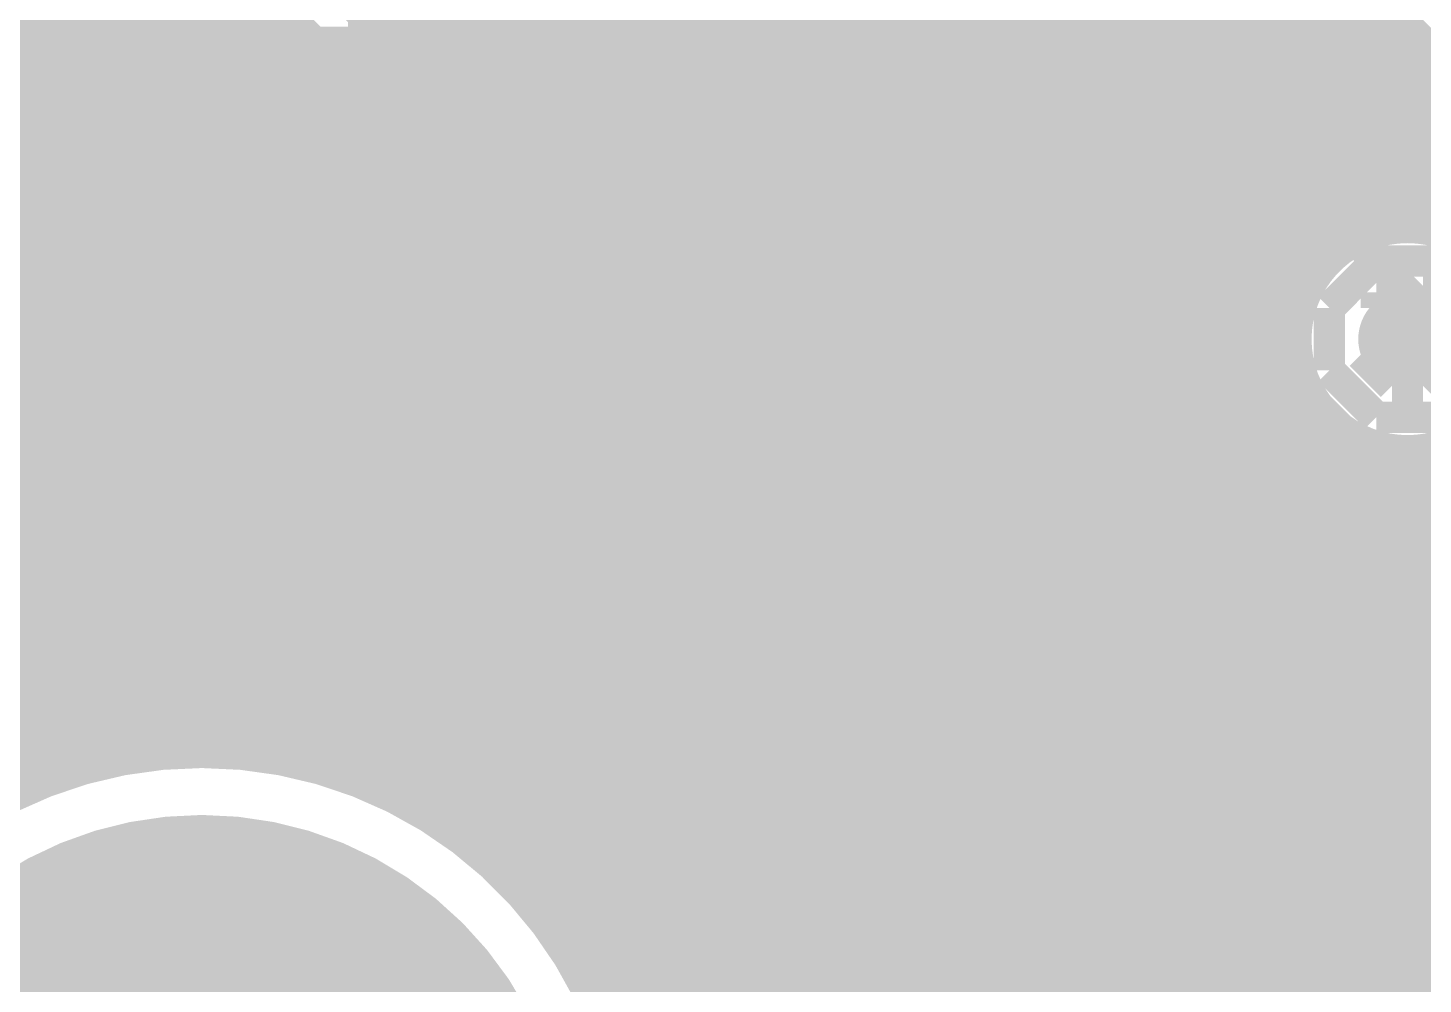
# Model space of a CAD drawing. Extents: x -5 to 157, y -120 to 103.
# Drawn here: x 98.38 to 109.73, y 57.62 to 65.39 of the extents above; entities that cross this region are included whole.
import ezdxf

# ---------------------------------------------------------------- set-up
doc = ezdxf.new("R2010")
doc.units = 0
doc.header["$MEASUREMENT"] = 0
doc.layers.get('0').update_dxf_attribs({"linetype": 'CONTINUOUS'})
for name, color, linetype in [('22-304-2_BOT', 7, 'CONTINUOUS'), ('22-304-2_DRD', 7, 'CONTINUOUS'), ('22-304-2_DRL', 2, 'CONTINUOUS'), ('22-304-2_IN1', 4, 'CONTINUOUS'), ('22-304-2_IN2', 3, 'CONTINUOUS'), ('22-304-2_SMB', 5, 'CONTINUOUS'), ('22-304-2_SMT', 10, 'CONTINUOUS'), ('22-304-2_SPB', 14, 'CONTINUOUS'), ('22-304-2_SPT', 9, 'CONTINUOUS'), ('22-304-2_SSB', 12, 'CONTINUOUS'), ('22-304-2_SST', 11, 'CONTINUOUS'), ('22-304-2_TOP', 13, 'CONTINUOUS'), ('THRUHOLE_TAP', 7, 'CONTINUOUS')]:
    doc.layers.add(name, color=color, linetype=linetype)

# ---------------------------------------------------------------- blocks, each defined once
blk = doc.blocks.new('ROUND_1')
at = {"const_width": 2.99974}
blk.add_lwpolyline([(-1.49987, 0, 1), (1.49987, 0, 1)], format="xyb", close=True, dxfattribs=at)
blk = doc.blocks.new('RECTANGLE_32')
blk.add_solid([(0.44958, 0.65024), (0.44958, -0.65024), (-0.44958, 0.65024), (-0.44958, -0.65024)])
blk = doc.blocks.new('ROUND_39')
at = {"const_width": 0.40005}
blk.add_lwpolyline([(-0.200024, 0, 1), (0.200024, 0, 1)], format="xyb", close=True, dxfattribs=at)
blk = doc.blocks.new('ROUND_88')
at = {"const_width": 0.10033}
blk.add_lwpolyline([(-0.050164, 0, 1), (0.050164, 0, 1)], format="xyb", close=True, dxfattribs=at)
blk = doc.blocks.new('ROUND_42')
at = {"const_width": 0.40005}
blk.add_lwpolyline([(-0.200024, 0, 1), (0.200024, 0, 1)], format="xyb", close=True, dxfattribs=at)
blk = doc.blocks.new('RECTANGLE_3')
blk.add_solid([(0.4826, 0.4064), (0.4826, -0.4064), (-0.4826, 0.4064), (-0.4826, -0.4064)])
blk = doc.blocks.new('ROUND_80')
at = {"const_width": 0.10033}
blk.add_lwpolyline([(-0.050164, 0, 1), (0.050164, 0, 1)], format="xyb", close=True, dxfattribs=at)

msp = doc.modelspace()

# ---------------------------------------------------------------- linework, layer by layer
at = {"layer": '22-304-2_BOT'}
for points, const_width in [([(121.285, 34.0614), (121.5136, 34.29), (136.906, 34.29), (138.43, 35.814), (138.43, 46.736), (137.287, 47.879), (134.239, 47.879), (128.651, 53.467), (128.651, 59.055), (127.889, 59.817), (114.173, 59.817), (105.156, 68.834), (105.156, 72.517), (102.362, 75.311), (98.80854, 75.311), (97.3836, 76.7334)], 0.254), ([(102.235, 76.2), (105.664, 72.771), (105.664, 69.088), (114.427, 60.325), (128.143, 60.325), (129.159, 59.309), (129.159, 53.721), (134.493, 48.387), (137.668, 48.387), (138.938, 47.117), (138.938, 31.877), (138.176, 31.115), (129.54, 31.115)], 0.254), ([(85.725, 75.94092), (85.725, 70.739), (86.487, 69.977), (93.345, 69.977), (94.488, 68.834), (94.488, 67.056), (95.504, 66.04), (98.933, 66.04), (100.584, 64.389), (106.807, 64.389), (111.125, 60.071), (111.76, 60.071), (112.395, 59.436), (112.395, 58.78576)], 0.254), ([(109.22, 58.3946), (109.22, 61.214), (106.553, 63.881), (100.203, 63.881), (98.679, 65.405), (94.742, 65.405), (92.71, 67.437), (92.71, 67.5386)], 0.254), ([(109.601, 62.865), (109.601, 63.246), (107.823, 65.024), (100.711, 65.024), (99.187, 66.548), (96.774, 66.548), (95.885, 67.437), (95.885, 67.5386)], 0.254), ([(98.41484, 64.77), (94.742, 64.77)], 0.254), ([(98.3234, 64.77), (98.3234, 60.77712)], 0.254), ([(98.41484, 64.77), (99.75342, 63.43142)], 0.254), ([(98.56724, 64.6176), (90.4494, 64.6176)], 0.254), ([(98.552, 64.63284), (98.552, 60.84316)], 0.254), ([(98.79584, 64.389), (90.8177, 64.389)], 0.254), ([(98.7806, 64.40424), (98.7806, 60.8965)], 0.254), ([(99.02444, 64.1604), (90.98026, 64.1604)], 0.254), ([(99.0092, 64.17564), (99.0092, 60.93714)], 0.254), ([(99.25304, 63.9318), (91.059, 63.9318)], 0.254), ([(99.2378, 63.94704), (99.2378, 60.96762)], 0.254), ([(99.48164, 63.7032), (91.07678, 63.7032)], 0.254), ([(99.4664, 63.71844), (99.4664, 60.98794)], 0.254), ([(99.71024, 63.4746), (91.0336, 63.4746)], 0.254), ([(99.695, 63.48984), (99.695, 60.9981)], 0.254), ([(99.9236, 63.3095), (99.9236, 60.9981)], 0.254), ([(100.203, 63.246), (90.92184, 63.246)], 0.254), ([(100.1522, 63.24854), (100.1522, 60.98794)], 0.254), ([(106.28884, 63.246), (100.203, 63.246)], 0.254), ([(100.3808, 63.246), (100.3808, 60.96762)], 0.254), ([(100.6094, 63.246), (100.6094, 60.9346)], 0.254), ([(100.838, 63.246), (100.838, 60.89142)], 0.254), ([(101.0666, 63.246), (101.0666, 60.83808)], 0.254), ([(101.2952, 63.246), (101.2952, 60.77204)], 0.254), ([(101.5238, 63.246), (101.5238, 60.6933)], 0.254), ([(101.7524, 63.246), (101.7524, 60.6044)], 0.254), ([(101.981, 63.246), (101.981, 60.50026)], 0.254), ([(102.2096, 63.246), (102.2096, 60.38088)], 0.254), ([(102.4382, 63.246), (102.4382, 60.2488)], 0.254), ([(102.6668, 63.246), (102.6668, 60.0964)], 0.254), ([(102.8954, 63.246), (102.8954, 59.92622)], 0.254), ([(103.124, 63.246), (103.124, 59.73572)], 0.254), ([(103.3526, 63.246), (103.3526, 59.51982)], 0.254), ([(103.5812, 63.246), (103.5812, 59.27344)], 0.254), ([(103.8098, 63.246), (103.8098, 58.98896)], 0.254), ([(104.0384, 63.246), (104.0384, 58.65368)], 0.254), ([(104.267, 63.246), (104.267, 58.24728)], 0.254), ([(104.4956, 63.246), (104.4956, 62.70752)], 0.254), ([(104.7242, 63.246), (104.7242, 62.96914)], 0.254), ([(104.9528, 63.246), (104.9528, 63.10122)], 0.254), ([(105.1814, 63.246), (105.1814, 63.1571)], 0.254), ([(105.41, 63.246), (105.41, 63.15456)], 0.254), ([(105.6386, 63.246), (105.6386, 63.09106)], 0.254), ([(105.8672, 63.246), (105.8672, 62.94882)], 0.254), ([(106.0958, 63.246), (106.0958, 62.65926)], 0.254), ([(106.28884, 63.246), (108.585, 60.94984)], 0.254), ([(106.3244, 63.21044), (106.3244, 59.16422)], 0.254), ([(104.79024, 63.0174), (90.70086, 63.0174)], 0.254), ([(106.51744, 63.0174), (105.77576, 63.0174)], 0.254), ([(106.553, 62.98184), (106.553, 59.26582)], 0.254), ([(104.54894, 62.7888), (68.17106, 62.7888)], 0.254), ([(106.74604, 62.7888), (106.01706, 62.7888)], 0.254), ([(106.7816, 62.75324), (106.7816, 59.30138)], 0.254), ([(104.42702, 62.5602), (68.29044, 62.5602)], 0.254), ([(106.97464, 62.5602), (106.13644, 62.5602)], 0.254), ([(107.0102, 62.52464), (107.0102, 59.55284)], 0.254), ([(104.37876, 62.3316), (68.34124, 62.3316)], 0.254), ([(107.20324, 62.3316), (106.18724, 62.3316)], 0.254), ([(107.2388, 62.29604), (107.2388, 59.55284)], 0.254), ([(104.38892, 62.103), (68.33108, 62.103)], 0.254), ([(107.43184, 62.103), (106.17708, 62.103)], 0.254), ([(107.4674, 62.06744), (107.4674, 59.55284)], 0.254), ([(104.46004, 61.8744), (68.25996, 61.8744)], 0.254), ([(106.0958, 61.85154), (106.0958, 58.95848)], 0.254), ([(107.66044, 61.8744), (106.10596, 61.8744)], 0.254), ([(107.696, 61.83884), (107.696, 59.55284)], 0.254), ([(104.4956, 61.80328), (104.4956, 57.7215)], 0.254), ([(104.6099, 61.6458), (91.84386, 61.6458)], 0.254), ([(107.88904, 61.6458), (105.9561, 61.6458)], 0.254), ([(107.9246, 61.61024), (107.9246, 59.55284)], 0.254), ([(104.7242, 61.53912), (104.7242, 56.87314)], 0.254), ([(105.8672, 61.55944), (105.8672, 47.13478)], 0.254), ([(104.93502, 61.4172), (92.13342, 61.4172)], 0.254), ([(104.9528, 61.40958), (104.9528, 47.7774)], 0.254), ([(105.1814, 61.3537), (105.1814, 47.7774)], 0.254), ([(105.41, 61.35624), (105.41, 47.7774)], 0.254), ([(108.11764, 61.4172), (105.63098, 61.4172)], 0.254), ([(105.6386, 61.41974), (105.6386, 47.0916)], 0.254), ([(108.1532, 61.38164), (108.1532, 59.55284)], 0.254), ([(108.34624, 61.1886), (92.27566, 61.1886)], 0.254), ([(108.3818, 61.15304), (108.3818, 59.55284)], 0.254), ([(99.1616, 60.96), (92.33916, 60.96)], 0.254), ([(108.57484, 60.96), (100.43668, 60.96)], 0.254), ([(108.585, 60.94984), (108.585, 59.55284)], 0.254), ([(108.585, 60.7314), (101.41966, 60.7314)], 0.254), ([(108.585, 60.5028), (101.97592, 60.5028)], 0.254), ([(108.585, 60.2742), (102.39502, 60.2742)], 0.254), ([(108.585, 60.0456), (102.74046, 60.0456)], 0.254), ([(108.585, 59.817), (103.03002, 59.817)], 0.254), ([(108.585, 59.5884), (103.28402, 59.5884)], 0.254), ([(106.99242, 59.55284), (106.99242, 59.2836)], 0.254), ([(108.26242, 59.55284), (106.99242, 59.55284)], 0.254), ([(108.585, 59.55284), (108.26242, 59.55284)], 0.254), ([(106.99242, 59.3598), (103.505, 59.3598)], 0.254), ([(106.27614, 59.1312), (103.69804, 59.1312)], 0.254), ([(106.05262, 58.9026), (103.87076, 58.9026)], 0.254), ([(111.125, 58.78576), (110.73638, 58.3946), (109.22, 58.3946)], 0.254), ([(105.9434, 58.674), (104.0257, 58.674)], 0.254), ([(107.95, 58.3946), (106.807, 58.3946)], 0.635), ([(106.807, 58.3946), (107.95, 58.3946)], 0.635), ([(105.90022, 58.4454), (104.16286, 58.4454)], 0.254), ([(105.91546, 58.2168), (104.28224, 58.2168)], 0.254), ([(105.9942, 57.9882), (104.38892, 57.9882)], 0.254), ([(106.1593, 57.7596), (104.48036, 57.7596)], 0.254), ([(106.0958, 57.83072), (106.0958, 52.65928)], 0.254), ([(106.3244, 57.62752), (106.3244, 52.86248)], 0.254), ([(106.53014, 57.531), (104.56164, 57.531)], 0.254), ([(106.553, 57.52338), (106.553, 52.96662)], 0.254), ([(106.99242, 57.5056), (106.99242, 57.2389)], 0.254)]:
    msp.add_lwpolyline(points, dxfattribs=dict(at, const_width=const_width))
at = {"layer": '22-304-2_BOT', "const_width": 0.254}
for points in [[(99.75342, 63.43142, 0.1989124), (100.203, 63.2452)], [(105.283, 63.16218, 0.4142136), (104.37622, 62.2554)], [(105.283, 63.16218, 0.4142136), (104.37622, 62.2554)], [(106.18978, 62.2554, 0.4142136), (105.283, 63.16218)], [(106.18978, 62.2554, 0.4142136), (105.283, 63.16218)], [(104.37622, 62.2554, 0.4142136), (105.283, 61.34862)], [(104.37622, 62.2554, 0.4142136), (105.283, 61.34862)], [(105.283, 61.34862, 0.4142136), (106.18978, 62.2554)], [(105.283, 61.34862, 0.4142136), (106.18978, 62.2554)], [(99.79914, 61.00064, 0.4142136), (94.79788, 55.99938)], [(104.8004, 55.99938, 0.4142136), (99.79914, 61.00064)], [(106.807, 59.30392, 0.4142136), (105.89768, 58.3946)], [(106.807, 59.30392, 0.4142136), (105.89768, 58.3946)], [(106.99242, 59.2836, 0.0514512), (106.807, 59.30273)], [(106.99242, 59.2836, 0.0514512), (106.807, 59.30273)], [(105.90022, 58.3946, 0.4142136), (106.807, 57.48782)], [(105.90022, 58.3946, 0.4142136), (106.807, 57.48782)], [(106.807, 57.48782, 0.051451), (106.99214, 57.50692)], [(106.807, 57.48782, 0.051451), (106.99214, 57.50692)]]:
    msp.add_lwpolyline(points, format="xyb", dxfattribs=at)
at = {"layer": '22-304-2_DRD', "const_width": 0.254}
for points in [[(100.33, 65.659), (100.711, 65.278)], [(101.219, 65.278), (101.6, 65.659)], [(100.711, 65.278), (101.219, 65.278)], [(109.347, 63.5), (108.966, 63.119)], [(109.855, 63.5), (109.347, 63.5)], [(110.236, 63.119), (109.855, 63.5)], [(109.347, 63.246), (109.347, 63.119)], [(109.474, 63.246), (109.347, 63.246)], [(109.474, 63.119), (109.474, 63.246)], [(109.728, 63.246), (109.728, 63.119)], [(109.855, 63.246), (109.728, 63.246)], [(109.855, 63.119), (109.855, 63.246)], [(98.933, 63.0682), (98.552, 62.6872)], [(98.933, 63.0682), (98.552, 62.6872)], [(99.441, 63.0682), (98.933, 63.0682)], [(99.441, 63.0682), (98.933, 63.0682)], [(99.822, 62.6872), (99.441, 63.0682)], [(99.822, 62.6872), (99.441, 63.0682)], [(108.966, 63.119), (108.966, 62.611)], [(109.347, 63.119), (109.474, 63.119)], [(109.728, 63.119), (109.855, 63.119)], [(105.029, 62.8904), (104.648, 62.5094)], [(105.029, 62.8904), (104.648, 62.5094)], [(105.537, 62.8904), (105.029, 62.8904)], [(105.537, 62.8904), (105.029, 62.8904)], [(105.918, 62.5094), (105.537, 62.8904)], [(105.918, 62.5094), (105.537, 62.8904)], [(98.933, 62.8142), (98.933, 62.6872)], [(99.06, 62.8142), (98.933, 62.8142)], [(98.933, 62.8142), (98.933, 62.6872)], [(99.06, 62.8142), (98.933, 62.8142)], [(99.06, 62.6872), (99.06, 62.8142)], [(99.06, 62.6872), (99.06, 62.8142)], [(99.314, 62.8142), (99.314, 62.6872)], [(99.441, 62.8142), (99.314, 62.8142)], [(99.314, 62.8142), (99.314, 62.6872)], [(99.441, 62.8142), (99.314, 62.8142)], [(99.441, 62.6872), (99.441, 62.8142)], [(99.441, 62.6872), (99.441, 62.8142)], [(109.474, 62.484), (109.22, 62.738)], [(109.982, 62.738), (109.728, 62.484)], [(98.552, 62.6872), (98.552, 62.1792)], [(98.552, 62.6872), (98.552, 62.1792)], [(98.933, 62.6872), (99.06, 62.6872)], [(98.933, 62.6872), (99.06, 62.6872)], [(99.314, 62.6872), (99.441, 62.6872)], [(99.314, 62.6872), (99.441, 62.6872)], [(99.822, 62.1792), (99.822, 62.6872)], [(99.822, 62.1792), (99.822, 62.6872)], [(105.029, 62.6364), (105.029, 62.5094)], [(105.156, 62.6364), (105.029, 62.6364)], [(105.029, 62.6364), (105.029, 62.5094)], [(105.156, 62.6364), (105.029, 62.6364)], [(105.156, 62.5094), (105.156, 62.6364)], [(105.156, 62.5094), (105.156, 62.6364)], [(105.41, 62.6364), (105.41, 62.5094)], [(105.537, 62.6364), (105.41, 62.6364)], [(105.41, 62.6364), (105.41, 62.5094)], [(105.537, 62.6364), (105.41, 62.6364)], [(105.537, 62.5094), (105.537, 62.6364)], [(105.537, 62.5094), (105.537, 62.6364)], [(108.966, 62.611), (109.347, 62.23)], [(109.855, 62.23), (110.236, 62.611)], [(104.648, 62.5094), (104.648, 62.0014)], [(104.648, 62.5094), (104.648, 62.0014)], [(105.029, 62.5094), (105.156, 62.5094)], [(105.029, 62.5094), (105.156, 62.5094)], [(105.41, 62.5094), (105.537, 62.5094)], [(105.41, 62.5094), (105.537, 62.5094)], [(105.918, 62.0014), (105.918, 62.5094)], [(105.918, 62.0014), (105.918, 62.5094)], [(109.728, 62.484), (109.474, 62.484)], [(99.06, 62.0522), (98.806, 62.3062)], [(99.06, 62.0522), (98.806, 62.3062)], [(99.568, 62.3062), (99.314, 62.0522)], [(99.568, 62.3062), (99.314, 62.0522)], [(98.552, 62.1792), (98.933, 61.7982)], [(98.552, 62.1792), (98.933, 61.7982)], [(99.441, 61.7982), (99.822, 62.1792)], [(99.441, 61.7982), (99.822, 62.1792)], [(109.347, 62.23), (109.855, 62.23)], [(99.314, 62.0522), (99.06, 62.0522)], [(99.314, 62.0522), (99.06, 62.0522)], [(105.156, 61.8744), (104.902, 62.1284)], [(105.156, 61.8744), (104.902, 62.1284)], [(105.664, 62.1284), (105.41, 61.8744)], [(105.664, 62.1284), (105.41, 61.8744)], [(104.648, 62.0014), (105.029, 61.6204)], [(104.648, 62.0014), (105.029, 61.6204)], [(105.537, 61.6204), (105.918, 62.0014)], [(105.537, 61.6204), (105.918, 62.0014)], [(105.41, 61.8744), (105.156, 61.8744)], [(105.41, 61.8744), (105.156, 61.8744)], [(98.933, 61.7982), (99.441, 61.7982)], [(98.933, 61.7982), (99.441, 61.7982)], [(105.029, 61.6204), (105.537, 61.6204)], [(105.029, 61.6204), (105.537, 61.6204)], [(106.553, 59.0296), (106.172, 58.6486)], [(106.553, 59.0296), (106.172, 58.6486)], [(107.061, 59.0296), (106.553, 59.0296)], [(107.061, 59.0296), (106.553, 59.0296)], [(107.442, 58.6486), (107.061, 59.0296)], [(107.442, 58.6486), (107.061, 59.0296)], [(106.553, 58.7756), (106.553, 58.6486)], [(106.68, 58.7756), (106.553, 58.7756)], [(106.553, 58.7756), (106.553, 58.6486)], [(106.68, 58.7756), (106.553, 58.7756)], [(106.68, 58.6486), (106.68, 58.7756)], [(106.68, 58.6486), (106.68, 58.7756)], [(106.934, 58.7756), (106.934, 58.6486)], [(107.061, 58.7756), (106.934, 58.7756)], [(106.934, 58.7756), (106.934, 58.6486)], [(107.061, 58.7756), (106.934, 58.7756)], [(107.061, 58.6486), (107.061, 58.7756)], [(107.061, 58.6486), (107.061, 58.7756)], [(106.172, 58.6486), (106.172, 58.1406)], [(106.172, 58.6486), (106.172, 58.1406)], [(106.553, 58.6486), (106.68, 58.6486)], [(106.553, 58.6486), (106.68, 58.6486)], [(106.934, 58.6486), (107.061, 58.6486)], [(106.934, 58.6486), (107.061, 58.6486)], [(107.442, 58.1406), (107.442, 58.6486)], [(107.442, 58.1406), (107.442, 58.6486)], [(106.68, 58.0136), (106.426, 58.2676)], [(106.68, 58.0136), (106.426, 58.2676)], [(107.188, 58.2676), (106.934, 58.0136)], [(107.188, 58.2676), (106.934, 58.0136)], [(106.172, 58.1406), (106.553, 57.7596)], [(106.172, 58.1406), (106.553, 57.7596)], [(107.061, 57.7596), (107.442, 58.1406)], [(107.061, 57.7596), (107.442, 58.1406)], [(106.934, 58.0136), (106.68, 58.0136)], [(106.934, 58.0136), (106.68, 58.0136)], [(106.553, 57.7596), (107.061, 57.7596)], [(106.553, 57.7596), (107.061, 57.7596)]]:
    msp.add_lwpolyline(points, dxfattribs=at)
at = {"layer": '22-304-2_IN1', "const_width": 0.254}
for points in [[(110.109, 64.643), (94.88678, 64.643)], [(98.4504, 64.643), (98.4504, 62.96406)], [(98.679, 64.643), (98.679, 63.18504)], [(98.9076, 64.643), (98.9076, 63.2968)], [(99.1362, 64.643), (99.1362, 63.33998)], [(99.3648, 64.643), (99.3648, 63.3222)], [(99.5934, 64.643), (99.5934, 63.24346)], [(99.822, 64.643), (99.822, 63.0809)], [(100.0506, 64.643), (100.0506, 62.7126)], [(100.2792, 64.643), (100.2792, 59.4741)], [(100.5078, 64.643), (100.5078, 59.43346)], [(100.7364, 64.643), (100.7364, 59.38012)], [(100.965, 64.643), (100.965, 59.30646)], [(101.1936, 64.643), (101.1936, 59.21756)], [(101.4222, 64.643), (101.4222, 59.10834)], [(101.6508, 64.643), (101.6508, 58.9788)], [(101.8794, 64.643), (101.8794, 58.82386)], [(102.108, 64.643), (102.108, 58.64098)], [(102.3366, 64.643), (102.3366, 58.42254)], [(102.5652, 64.643), (102.5652, 58.15838)], [(102.7938, 64.643), (102.7938, 57.82564)], [(103.0224, 64.643), (103.0224, 57.38368)], [(103.251, 64.643), (103.251, 56.62676)], [(103.4796, 64.643), (103.4796, 33.782)], [(103.7082, 64.643), (103.7082, 33.782)], [(103.9368, 64.643), (103.9368, 33.782)], [(104.1654, 64.643), (104.1654, 33.782)], [(104.394, 64.643), (104.394, 33.782)], [(104.6226, 64.643), (104.6226, 33.782)], [(104.8512, 64.643), (104.8512, 36.15436)], [(105.0798, 64.643), (105.0798, 46.57598)], [(105.3084, 64.643), (105.3084, 46.9011)], [(105.537, 64.643), (105.537, 47.05096)], [(105.7656, 64.643), (105.7656, 47.12208)], [(105.9942, 64.643), (105.9942, 47.13224)], [(106.2228, 64.643), (106.2228, 47.08144)], [(106.4514, 64.643), (106.4514, 46.96206)], [(106.68, 64.643), (106.68, 46.72076)], [(106.9086, 64.643), (106.9086, 43.88612)], [(107.1372, 64.643), (107.1372, 44.14774)], [(107.3658, 64.643), (107.3658, 44.27982)], [(107.5944, 64.643), (107.5944, 50.5206)], [(107.823, 64.643), (107.823, 50.8889)], [(108.0516, 64.643), (108.0516, 51.05146)], [(108.2802, 64.643), (108.2802, 51.1302)], [(108.5088, 64.643), (108.5088, 51.14798)], [(108.7374, 64.643), (108.7374, 63.1444)], [(108.966, 64.643), (108.966, 63.5127)], [(109.1946, 64.643), (109.1946, 63.67526)], [(109.4232, 64.643), (109.4232, 63.754)], [(109.6518, 64.643), (109.6518, 63.77178)], [(110.236, 64.516), (94.87916, 64.516)], [(110.4646, 64.2874), (94.81566, 64.2874)], [(110.6932, 64.0588), (94.67342, 64.0588)], [(110.9218, 63.8302), (94.38386, 63.8302)], [(109.07014, 63.6016), (91.06408, 63.6016)], [(108.84916, 63.373), (90.99296, 63.373)], [(98.62312, 63.1444), (90.8431, 63.1444)], [(108.7374, 63.1444), (99.75088, 63.1444)], [(98.41738, 62.9158), (90.51798, 62.9158)], [(108.69422, 62.9158), (99.95408, 62.9158)], [(98.31578, 62.6872), (42.18178, 62.6872)], [(108.70946, 62.6872), (100.05822, 62.6872)], [(108.7374, 62.5856), (108.7374, 51.1048)], [(98.28022, 62.4586), (42.1386, 62.4586)], [(108.7882, 62.4586), (100.09378, 62.4586)], [(98.30308, 62.23), (42.02684, 62.23)], [(100.0506, 62.1538), (100.0506, 59.49696)], [(108.9533, 62.23), (100.07092, 62.23)], [(108.966, 62.2173), (108.966, 50.99304)], [(109.1946, 62.0522), (109.1946, 50.77206)], [(98.38944, 62.0014), (41.80586, 62.0014)], [(109.3216, 62.0014), (99.98456, 62.0014)], [(109.4232, 61.97346), (109.4232, 33.782)], [(109.6518, 61.95822), (109.6518, 33.782)], [(98.4504, 61.90234), (98.4504, 59.23788)], [(98.5647, 61.7728), (28.34386, 61.7728)], [(112.9792, 61.7728), (99.8093, 61.7728)], [(99.822, 61.7855), (99.822, 59.50712)], [(98.679, 61.68136), (98.679, 59.3217)], [(99.5934, 61.6204), (99.5934, 59.4995)], [(99.00412, 61.5442), (28.63342, 61.5442)], [(98.9076, 61.5696), (98.9076, 59.39028)], [(99.1362, 61.52642), (99.1362, 59.44362)], [(99.3648, 61.54166), (99.3648, 59.47918)], [(113.2078, 61.5442), (99.36988, 61.5442)], [(113.4364, 61.3156), (74.19086, 61.3156)], [(113.665, 61.087), (74.41184, 61.087)], [(110.67288, 60.8584), (74.5236, 60.8584)], [(110.40872, 60.6298), (74.56678, 60.6298)], [(110.27918, 60.4012), (74.549, 60.4012)], [(110.2233, 60.1726), (74.47026, 60.1726)], [(110.22584, 59.944), (74.3077, 59.944)], [(110.28934, 59.7154), (73.9394, 59.7154)], [(99.42322, 59.4868), (-2.4892, 59.4868)], [(110.42904, 59.4868), (100.1776, 59.4868)], [(98.5012, 59.2582), (-2.7178, 59.2582)], [(110.72114, 59.2582), (101.09708, 59.2582)], [(133.0325, 59.0296), (101.56698, 59.0296)], [(132.6896, 58.801), (101.90988, 58.801)], [(132.41528, 58.5724), (102.1842, 58.5724)], [(132.18922, 58.3438), (102.40772, 58.3438)], [(132.00126, 58.1152), (102.59822, 58.1152)], [(131.84124, 57.8866), (102.7557, 57.8866)], [(131.70916, 57.658), (102.89032, 57.658)]]:
    msp.add_lwpolyline(points, dxfattribs=at)
for points in [[(109.601, 63.77178, 0.4142136), (108.69422, 62.865)], [(110.50778, 62.865, 0.4142136), (109.601, 63.77178)], [(99.187, 63.33998, 0.4142136), (98.28022, 62.4332)], [(99.187, 63.33998, 0.4142136), (98.28022, 62.4332)], [(100.09378, 62.4332, 0.4142136), (99.187, 63.33998)], [(100.09378, 62.4332, 0.4142136), (99.187, 63.33998)], [(108.69422, 62.865, 0.4142136), (109.601, 61.95822)], [(109.601, 61.95822, 0.4142136), (110.50778, 62.865)], [(98.28022, 62.4332, 0.4142136), (99.187, 61.52642)], [(98.28022, 62.4332, 0.4142136), (99.187, 61.52642)], [(99.187, 61.52642, 0.4142136), (100.09378, 62.4332)], [(99.187, 61.52642, 0.4142136), (100.09378, 62.4332)], [(99.79914, 59.50712, 0.4142136), (96.2914, 55.99938)], [(103.30688, 55.99938, 0.4142136), (99.79914, 59.50712)]]:
    msp.add_lwpolyline(points, format="xyb", dxfattribs=at)
at = {"layer": '22-304-2_IN2', "const_width": 0.254}
for points in [[(106.0958, 95.0722), (106.0958, 62.88024)], [(106.3244, 94.8436), (106.3244, 59.30138)], [(105.8672, 87.34552), (105.8672, 63.09868)], [(105.6386, 86.58352), (105.6386, 63.21806)], [(105.41, 86.13394), (105.41, 63.27394)], [(105.1814, 85.79866), (105.1814, 63.27648)], [(104.9528, 85.52688), (104.9528, 63.22568)], [(104.7242, 85.30336), (104.7242, 63.11646)], [(102.2096, 72.75068), (102.2096, 58.70956)], [(104.4956, 72.40778), (104.4956, 62.91326)], [(102.4382, 72.0979), (102.4382, 58.48604)], [(104.267, 72.01662), (104.267, 62.40018)], [(102.6668, 71.86422), (102.6668, 58.21934)], [(104.0384, 71.8185), (104.0384, 57.26176)], [(102.8954, 71.72452), (102.8954, 57.88914)], [(103.8098, 71.69912), (103.8098, 57.26176)], [(103.124, 71.64832), (103.124, 57.44718)], [(103.3526, 71.62038), (103.3526, 57.26176)], [(103.5812, 71.63562), (103.5812, 57.26176)], [(98.3234, 71.3105), (98.3234, 59.31154)], [(98.552, 71.1835), (98.552, 59.40298)], [(106.426, 68.58), (115.062, 59.944)], [(98.7806, 68.49364), (98.7806, 59.47918)], [(106.553, 68.453), (106.553, 59.39028)], [(99.0092, 68.19646), (99.0092, 59.5376)], [(106.7816, 68.2244), (106.7816, 59.42076)], [(99.2378, 68.04152), (99.2378, 59.58078)], [(99.4664, 67.96024), (99.4664, 59.60872)], [(99.695, 67.93484), (99.695, 59.62396)], [(99.9236, 67.96024), (99.9236, 59.62396)], [(107.0102, 67.9958), (107.0102, 59.40044)], [(107.2388, 67.7672), (107.2388, 59.32678)], [(107.4674, 67.5386), (107.4674, 59.17946)], [(107.696, 67.31), (107.696, 58.90768)], [(107.9246, 67.0814), (107.9246, 55.78348)], [(108.1532, 66.8528), (108.1532, 55.55488)], [(108.3818, 66.6242), (108.3818, 55.32628)], [(108.6104, 66.3956), (108.6104, 63.1317)], [(108.839, 66.167), (108.839, 63.5508)], [(109.0676, 65.9384), (109.0676, 63.7413)], [(101.981, 65.76822), (101.981, 58.89498)], [(109.2962, 65.7098), (109.2962, 63.84544)], [(109.5248, 65.4812), (109.5248, 63.88862)], [(100.1395, 65.3034), (91.10472, 65.3034)], [(100.1522, 65.28562), (100.1522, 59.60872)], [(101.7524, 65.25514), (101.7524, 59.055)], [(109.7026, 65.3034), (101.7905, 65.3034)], [(109.7534, 65.2526), (109.7534, 63.87846)], [(100.37318, 65.0748), (84.92998, 65.0748)], [(100.3808, 65.06972), (100.3808, 59.57824)], [(101.5238, 65.05194), (101.5238, 59.18962)], [(109.9312, 65.0748), (101.55682, 65.0748)], [(100.6094, 64.95034), (100.6094, 59.53252)], [(100.838, 64.89446), (100.838, 59.4741)], [(101.0666, 64.89192), (101.0666, 59.3979)], [(101.2952, 64.94018), (101.2952, 59.30138)], [(110.1598, 64.8462), (87.46998, 64.8462)], [(110.3884, 64.6176), (90.72372, 64.6176)], [(110.617, 64.389), (90.97518, 64.389)], [(110.8456, 64.1604), (91.11234, 64.1604)], [(111.0742, 63.9318), (91.18092, 63.9318)], [(109.00918, 63.7032), (91.19362, 63.7032)], [(108.7755, 63.4746), (91.15806, 63.4746)], [(105.01376, 63.246), (91.06154, 63.246)], [(108.6485, 63.246), (105.5497, 63.246)], [(104.59466, 63.0174), (90.88374, 63.0174)], [(108.585, 63.0174), (105.9688, 63.0174)], [(104.4067, 62.7888), (90.51798, 62.7888)], [(108.57738, 62.7888), (106.1593, 62.7888)], [(104.30256, 62.5602), (68.4149, 62.5602)], [(108.62056, 62.5602), (106.26344, 62.5602)], [(108.6104, 62.59576), (108.6104, 55.09768)], [(104.25938, 62.3316), (68.46062, 62.3316)], [(108.7247, 62.3316), (106.30662, 62.3316)], [(108.839, 62.17666), (108.839, 54.86908)], [(104.267, 62.103), (68.45046, 62.103)], [(104.267, 62.11062), (104.267, 57.26176)], [(108.91266, 62.103), (106.29646, 62.103)], [(109.0676, 61.9887), (109.0676, 57.23382)], [(104.3305, 61.8744), (68.3895, 61.8744)], [(109.33176, 61.8744), (106.2355, 61.8744)], [(109.2962, 61.88456), (109.2962, 57.531)], [(109.5248, 61.84138), (109.5248, 57.68848)], [(109.7534, 61.849), (109.7534, 57.76976)], [(104.4575, 61.6458), (92.06484, 61.6458)], [(104.4956, 61.59754), (104.4956, 57.26176)], [(106.0958, 61.62802), (106.0958, 59.13374)], [(113.3602, 61.6458), (106.1085, 61.6458)], [(104.69118, 61.4172), (92.28328, 61.4172)], [(104.7242, 61.39434), (104.7242, 57.26176)], [(105.8672, 61.41212), (105.8672, 58.80608)], [(113.5888, 61.4172), (105.87482, 61.4172)], [(104.9528, 61.28258), (104.9528, 57.26176)], [(105.6386, 61.29274), (105.6386, 57.26176)], [(113.8174, 61.1886), (92.40266, 61.1886)], [(105.1814, 61.23432), (105.1814, 57.26176)], [(105.41, 61.23686), (105.41, 57.26176)], [(110.61192, 60.96), (92.45854, 60.96)], [(110.34014, 60.7314), (92.46108, 60.7314)], [(110.19282, 60.5028), (92.41028, 60.5028)], [(110.11916, 60.2742), (92.30106, 60.2742)], [(110.09884, 60.0456), (92.09786, 60.0456)], [(110.12932, 59.817), (91.58478, 59.817)], [(99.28098, 59.5884), (85.3567, 59.5884)], [(110.21822, 59.5884), (100.3173, 59.5884)], [(98.4377, 59.3598), (24.31288, 59.3598)], [(106.45648, 59.3598), (101.16312, 59.3598)], [(110.38586, 59.3598), (107.15752, 59.3598)], [(106.09072, 59.1312), (101.62794, 59.1312)], [(110.71352, 59.1312), (107.52074, 59.1312)], [(105.91546, 58.9026), (101.97338, 58.9026)], [(132.6261, 58.9026), (107.69854, 58.9026)], [(105.81894, 58.674), (102.2477, 58.674)], [(132.34924, 58.674), (107.79506, 58.674)], [(105.78084, 58.4454), (102.4763, 58.4454)], [(132.12318, 58.4454), (107.83062, 58.4454)], [(105.79608, 58.2168), (102.66934, 58.2168)], [(131.93014, 58.2168), (107.81792, 58.2168)], [(105.86466, 57.9882), (102.8319, 57.9882)], [(105.8672, 57.98312), (105.8672, 57.26176)], [(131.76758, 57.9882), (107.74934, 57.9882)], [(107.696, 57.88152), (107.696, 56.01208)], [(106.00182, 57.7596), (102.96906, 57.7596)], [(109.71276, 57.7596), (107.61218, 57.7596)], [(106.0958, 57.65546), (106.0958, 57.24906)], [(107.4674, 57.60974), (107.4674, 56.24068)], [(106.25328, 57.531), (103.0859, 57.531)], [(109.29366, 57.531), (107.36072, 57.531)]]:
    msp.add_lwpolyline(points, dxfattribs=at)
for points in [[(99.93884, 65.913, 0.4142136), (100.965, 64.88684)], [(100.965, 64.88684, 0.4142136), (101.99116, 65.913)], [(109.601, 63.89116, 0.4142136), (108.57484, 62.865)], [(110.62716, 62.865, 0.4142136), (109.601, 63.89116)], [(105.283, 63.28156, 0.4142136), (104.25684, 62.2554)], [(105.283, 63.28156, 0.4142136), (104.25684, 62.2554)], [(106.30916, 62.2554, 0.4142136), (105.283, 63.28156)], [(106.30916, 62.2554, 0.4142136), (105.283, 63.28156)], [(108.57484, 62.865, 0.4142136), (109.601, 61.83884)], [(109.601, 61.83884, 0.4142136), (110.62716, 62.865)], [(104.25684, 62.2554, 0.4142136), (105.283, 61.22924)], [(104.25684, 62.2554, 0.4142136), (105.283, 61.22924)], [(105.283, 61.22924, 0.4142136), (106.30916, 62.2554)], [(105.283, 61.22924, 0.4142136), (106.30916, 62.2554)], [(99.79914, 59.6265, 0.4142136), (96.17202, 55.99938)], [(103.2002, 57.26176, 0.3135557), (99.79914, 59.6265)], [(106.807, 59.42076, 0.4142136), (105.78084, 58.3946)], [(106.807, 59.42076, 0.4142136), (105.78084, 58.3946)], [(107.83316, 58.3946, 0.4142136), (106.807, 59.42076)], [(107.83316, 58.3946, 0.4142136), (106.807, 59.42076)], [(105.78084, 58.3946, 0.4142136), (106.807, 57.36844)], [(105.78084, 58.3946, 0.4142136), (106.807, 57.36844)], [(106.807, 57.36844, 0.4142136), (107.83316, 58.3946)], [(106.807, 57.36844, 0.4142136), (107.83316, 58.3946)], [(109.982, 57.79516, 0.4142136), (108.95584, 56.769)], [(109.982, 57.79516, 0.4142136), (108.95584, 56.769)]]:
    msp.add_lwpolyline(points, format="xyb", dxfattribs=at)
at = {"layer": '22-304-2_SSB', "const_width": 0.1524}
for points in [[(100.93706, 64.8462), (100.93706, 65.2018), (100.76688, 65.26022), (100.5967, 65.26022), (100.42906, 65.2018), (100.42906, 64.8462), (100.5967, 64.78524), (100.76688, 64.78524), (101.44506, 65.024)], [(100.93706, 64.24422), (100.42906, 64.42202)], [(100.93706, 63.94704), (100.93706, 64.30264), (101.1047, 64.42202), (101.27488, 64.42202), (101.44506, 64.30264), (101.44506, 63.94704), (100.42906, 63.94704)], [(107.00512, 58.74766), (107.00512, 58.42254)], [(107.14228, 58.75528), (107.14228, 58.41492)], [(107.25404, 58.64352), (106.91368, 58.64352)], [(107.24642, 58.50636), (106.9213, 58.50636)]]:
    msp.add_lwpolyline(points, dxfattribs=at)
for points in [[(107.08386, 58.76544, 0.4142136), (106.90352, 58.5851)], [(107.2642, 58.5851, 0.4142136), (107.08386, 58.76544)], [(106.90352, 58.5851, 0.4142136), (107.08386, 58.40476)], [(107.08386, 58.40476, 0.4142136), (107.2642, 58.5851)]]:
    msp.add_lwpolyline(points, format="xyb", dxfattribs=at)
at = {"layer": '22-304-2_SST'}
for points, const_width in [([(98.6536, 67.056), (98.6536, 63.246), (95.631, 63.246), (95.631, 67.5894), (98.1202, 67.5894), (98.6536, 67.056)], 0.20066), ([(105.0036, 67.056), (105.0036, 63.246), (101.981, 63.246), (101.981, 67.5894), (104.4702, 67.5894), (105.0036, 67.056)], 0.20066), ([(99.38766, 65.20688), (99.74326, 65.20688), (99.86264, 65.37706), (99.86264, 65.5447), (99.74326, 65.71488), (99.38766, 65.71488), (99.38766, 64.69888)], 0.1524), ([(100.28682, 65.20688), (100.64242, 65.20688), (100.70084, 65.0367), (100.70084, 64.86906), (100.64242, 64.69888), (100.28682, 64.69888), (100.22586, 64.86906), (100.22586, 65.0367), (100.46462, 65.71488)], 0.1524), ([(101.48062, 65.20688), (101.12502, 65.20688), (101.06406, 65.37706), (101.06406, 65.5447), (101.12502, 65.71488), (101.48062, 65.71488), (101.53904, 65.5447), (101.53904, 65.37706), (101.30282, 64.69888)], 0.1524), ([(99.68484, 65.20688), (99.86264, 64.69888)], 0.1524), ([(101.1555, 61.4045), (101.1555, 64.3255), (99.5172, 64.3255), (99.5172, 61.4045), (101.1555, 61.4045)], 0.1524)]:
    msp.add_lwpolyline(points, dxfattribs=dict(at, const_width=const_width))
at = {"layer": '22-304-2_TOP'}
for points, const_width in [([(106.3244, 71.5137), (106.3244, 59.16422)], 0.254), ([(106.0958, 71.2724), (106.0958, 62.65926)], 0.254), ([(105.8672, 71.0438), (105.8672, 62.94882)], 0.254), ([(105.6386, 70.83044), (105.6386, 63.09106)], 0.254), ([(105.1814, 70.6755), (105.1814, 63.1571)], 0.254), ([(105.41, 70.71614), (105.41, 63.15456)], 0.254), ([(104.14, 68.5546), (104.14, 62.2554)], 0.635), ([(106.426, 68.58), (115.062, 59.944)], 0.254), ([(106.553, 68.453), (106.553, 59.26582)], 0.254), ([(106.7816, 68.2244), (106.7816, 59.30138)], 0.254), ([(107.0102, 67.9958), (107.0102, 59.27852)], 0.254), ([(107.2388, 67.7672), (107.2388, 59.19216)], 0.254), ([(107.4674, 67.5386), (107.4674, 59.0169)], 0.254), ([(104.9528, 67.3989), (104.9528, 65.04178)], 0.254), ([(104.9655, 67.3989), (104.9655, 64.897)], 0.254), ([(107.696, 67.31), (107.696, 58.57748)], 0.254), ([(107.9246, 67.0814), (107.9246, 47.48022)], 0.254), ([(108.1532, 66.8528), (108.1532, 47.70882)], 0.254), ([(108.3818, 66.6242), (108.3818, 47.93742)], 0.254), ([(108.6104, 66.3956), (108.6104, 48.16602)], 0.254), ([(108.839, 66.167), (108.839, 63.35776)], 0.254), ([(104.14, 62.2554), (104.14, 64.897), (101.981, 64.897), (100.965, 65.913)], 0.635), ([(109.0676, 65.9384), (109.0676, 63.59906)], 0.254), ([(109.2962, 65.7098), (109.2962, 63.71844)], 0.254), ([(109.5248, 65.4812), (109.5248, 63.76924)], 0.254), ([(109.7026, 65.3034), (104.9655, 65.3034)], 0.254), ([(109.7534, 65.2526), (109.7534, 63.75908)], 0.254), ([(98.6155, 65.0875), (98.6155, 63.41364)], 0.254), ([(98.6155, 65.0875), (98.6155, 63.41364)], 0.254), ([(100.58654, 65.0875), (98.6155, 65.0875)], 0.254), ([(100.61702, 65.0748), (98.6155, 65.0748)], 0.254), ([(98.7806, 65.0875), (98.7806, 60.8965)], 0.254), ([(99.0092, 65.0875), (99.0092, 60.93714)], 0.254), ([(99.2378, 65.0875), (99.2378, 60.96762)], 0.254), ([(99.4664, 65.0875), (99.4664, 64.4906)], 0.254), ([(99.695, 65.0875), (99.695, 64.4906)], 0.254), ([(99.9236, 65.0875), (99.9236, 64.4906)], 0.254), ([(100.1522, 65.0875), (100.1522, 64.4906)], 0.254), ([(100.3808, 65.0875), (100.3808, 64.4906)], 0.254), ([(100.58654, 65.0875), (100.64753, 65.06218)], 0.254), ([(100.6094, 65.07734), (100.6094, 64.4906)], 0.254), ([(100.6475, 65.0621), (101.219, 64.4906)], 0.254), ([(109.9312, 65.0748), (104.9655, 65.0748)], 0.254), ([(100.838, 64.8716), (100.838, 64.4906)], 0.254), ([(104.9655, 64.897), (104.9655, 63.41364)], 0.254), ([(100.8634, 64.8462), (98.6155, 64.8462)], 0.254), ([(110.1598, 64.8462), (104.9655, 64.8462)], 0.254), ([(101.0666, 64.643), (101.0666, 64.4906)], 0.254), ([(104.9528, 64.75222), (104.9528, 63.41364)], 0.254), ([(101.092, 64.6176), (98.6155, 64.6176)], 0.254), ([(110.3884, 64.6176), (104.9655, 64.6176)], 0.254), ([(99.3394, 64.4906), (99.3394, 63.0682)], 0.254), ([(101.219, 64.4906), (99.3394, 64.4906)], 0.254), ([(100.33, 64.4271), (100.33, 63.5762)], 0.381), ([(99.3394, 64.389), (98.6155, 64.389)], 0.254), ([(101.3206, 64.389), (101.3206, 63.0682)], 0.254), ([(110.617, 64.389), (104.9655, 64.389)], 0.254), ([(101.5238, 64.20866), (101.5238, 62.7888)], 0.254), ([(99.3394, 64.1604), (98.6155, 64.1604)], 0.254), ([(101.60762, 64.1604), (101.3206, 64.1604)], 0.254), ([(101.7524, 64.10452), (101.7524, 62.7888)], 0.254), ([(110.8456, 64.1604), (104.9655, 64.1604)], 0.254), ([(101.981, 64.0715), (101.981, 63.41364)], 0.254), ([(103.3145, 64.0715), (101.981, 64.0715)], 0.254), ([(102.2096, 64.0715), (102.2096, 63.41364)], 0.254), ([(102.4382, 64.0715), (102.4382, 63.41364)], 0.254), ([(102.6668, 64.0715), (102.6668, 63.41364)], 0.254), ([(102.8954, 64.0715), (102.8954, 63.41364)], 0.254), ([(103.124, 64.0715), (103.124, 63.41364)], 0.254), ([(103.3145, 64.0715), (103.3145, 63.41364)], 0.254), ([(103.3145, 64.0715), (103.3145, 63.41364)], 0.254), ([(99.3394, 63.9318), (98.6155, 63.9318)], 0.254), ([(103.3145, 63.9318), (101.3206, 63.9318)], 0.254), ([(111.0742, 63.9318), (104.9655, 63.9318)], 0.254), ([(99.3394, 63.7032), (98.6155, 63.7032)], 0.254), ([(99.4029, 63.5762), (100.33, 63.5762)], 0.381), ([(101.2571, 63.5762), (100.33, 63.5762)], 0.381), ([(103.3145, 63.7032), (101.3206, 63.7032)], 0.254), ([(109.25302, 63.7032), (104.9655, 63.7032)], 0.254), ([(99.187, 62.4332), (100.33, 63.5762), (99.187, 62.4332)], 0.254), ([(99.3394, 63.4746), (98.6155, 63.4746)], 0.254), ([(98.74758, 63.41364), (98.6155, 63.41364)], 0.254), ([(98.74758, 63.41364), (98.74758, 61.09716)], 0.254), ([(103.3145, 63.4746), (101.3206, 63.4746)], 0.254), ([(101.91242, 63.41364), (101.91242, 62.7888)], 0.254), ([(103.18242, 63.41364), (101.91242, 63.41364)], 0.254), ([(103.3145, 63.41364), (103.18242, 63.41364)], 0.254), ([(108.9279, 63.4746), (104.9655, 63.4746)], 0.254), ([(105.09758, 63.41364), (104.9655, 63.41364)], 0.254), ([(105.09758, 63.41364), (105.09758, 63.1444)], 0.254), ([(99.3394, 63.246), (98.74758, 63.246)], 0.254), ([(101.91242, 63.246), (101.3206, 63.246)], 0.254), ([(108.77804, 63.246), (105.09758, 63.246)], 0.254), ([(99.3394, 63.0682), (99.3394, 62.6618)], 0.254), ([(101.3206, 63.0682), (101.3206, 62.7888)], 0.254), ([(99.3394, 63.0174), (98.74758, 63.0174)], 0.254), ([(101.91242, 63.0174), (101.3206, 63.0174)], 0.254), ([(108.70692, 63.0174), (105.77576, 63.0174)], 0.254), ([(115.697, 55.372), (114.935, 56.134), (114.935, 59.055), (111.125, 62.865), (109.601, 62.865)], 0.254), ([(99.3394, 62.7888), (98.74758, 62.7888)], 0.254), ([(101.91242, 62.7888), (101.3206, 62.7888)], 0.254), ([(101.91242, 62.7888), (101.3206, 62.7888)], 0.254), ([(108.69676, 62.7888), (106.01706, 62.7888)], 0.254), ([(99.3394, 62.6618), (99.3394, 61.2394)], 0.254), ([(99.3394, 62.5602), (98.74758, 62.5602)], 0.254), ([(108.74502, 62.5602), (106.13644, 62.5602)], 0.254), ([(99.3394, 62.3316), (98.74758, 62.3316)], 0.254), ([(108.86694, 62.3316), (106.18724, 62.3316)], 0.254), ([(108.839, 62.37224), (108.839, 48.39462)], 0.254), ([(102.87, 62.2554), (102.7684, 62.1538), (100.33, 62.1538)], 0.254), ([(105.918, 46.228), (105.918, 57.912), (102.87, 60.96), (102.87, 62.2554)], 0.254), ([(105.283, 62.2554), (104.14, 62.2554)], 0.254), ([(104.14, 62.2554), (105.283, 62.2554)], 0.254), ([(104.14, 62.103), (104.14, 62.2554)], 0.254), ([(99.3394, 62.103), (98.74758, 62.103)], 0.254), ([(109.10824, 62.103), (106.17708, 62.103)], 0.254), ([(109.0676, 62.13094), (109.0676, 48.62322)], 0.254), ([(109.2962, 62.00902), (109.2962, 57.36336)], 0.254), ([(109.5248, 61.96076), (109.5248, 57.55386)], 0.254), ([(109.7534, 61.97092), (109.7534, 57.64784)], 0.254), ([(99.3394, 61.8744), (98.74758, 61.8744)], 0.254), ([(106.0958, 61.85154), (106.0958, 58.95848)], 0.254), ([(111.21644, 61.8744), (106.10596, 61.8744)], 0.254), ([(99.3394, 61.6458), (98.74758, 61.6458)], 0.254), ([(111.44504, 61.6458), (105.9561, 61.6458)], 0.254), ([(101.91242, 61.5188), (101.3206, 61.5188)], 0.254), ([(101.3206, 61.5188), (101.3206, 61.2394)], 0.254), ([(101.5238, 61.5188), (101.5238, 60.6933)], 0.254), ([(101.7524, 61.5188), (101.7524, 60.6044)], 0.254), ([(101.91242, 61.5188), (101.91242, 61.09716)], 0.254), ([(105.8672, 61.55944), (105.8672, 58.85942)], 0.254), ([(99.3394, 61.4172), (98.74758, 61.4172)], 0.254), ([(101.91242, 61.4172), (101.3206, 61.4172)], 0.254), ([(105.09758, 61.3664), (105.09758, 61.09716)], 0.254), ([(105.1814, 61.3537), (105.1814, 59.54522)], 0.254), ([(105.41, 61.35624), (105.41, 59.31662)], 0.254), ([(111.67364, 61.4172), (105.63098, 61.4172)], 0.254), ([(105.6386, 61.41974), (105.6386, 59.08802)], 0.254), ([(101.3206, 61.2394), (99.3394, 61.2394)], 0.254), ([(99.4664, 61.2394), (99.4664, 60.98794)], 0.254), ([(99.695, 61.2394), (99.695, 60.9981)], 0.254), ([(99.9236, 61.2394), (99.9236, 60.9981)], 0.254), ([(100.1522, 61.2394), (100.1522, 60.98794)], 0.254), ([(100.3808, 61.2394), (100.3808, 60.96762)], 0.254), ([(100.6094, 61.2394), (100.6094, 60.9346)], 0.254), ([(100.838, 61.2394), (100.838, 60.89142)], 0.254), ([(101.0666, 61.2394), (101.0666, 60.83808)], 0.254), ([(101.2952, 61.2394), (101.2952, 60.77204)], 0.254), ([(101.91242, 61.1886), (98.74758, 61.1886)], 0.254), ([(111.90224, 61.1886), (105.09758, 61.1886)], 0.254), ([(98.74758, 61.09716), (97.47758, 61.09716)], 0.254), ([(98.3234, 61.09716), (98.3234, 60.77712)], 0.254), ([(98.552, 61.09716), (98.552, 60.84316)], 0.254), ([(102.235, 61.09716), (101.91242, 61.09716)], 0.254), ([(101.981, 61.09716), (101.981, 60.50026)], 0.254), ([(102.2096, 61.09716), (102.2096, 60.38088)], 0.254), ([(102.235, 61.09716), (102.235, 60.96)], 0.254), ([(103.82758, 61.09716), (103.62946, 61.09716)], 0.254), ([(103.62946, 61.09716), (105.97388, 58.75528)], 0.254), ([(103.8098, 61.09716), (103.8098, 60.91682)], 0.254), ([(105.09758, 61.09716), (103.82758, 61.09716)], 0.254), ([(104.0384, 61.09716), (104.0384, 60.68822)], 0.254), ([(104.267, 61.09716), (104.267, 60.45962)], 0.254), ([(104.4956, 61.09716), (104.4956, 60.23102)], 0.254), ([(104.7242, 61.09716), (104.7242, 60.00242)], 0.254), ([(104.9528, 61.09716), (104.9528, 59.77382)], 0.254), ([(99.1616, 60.96), (94.615, 60.96)], 0.254), ([(102.235, 60.96), (100.43668, 60.96)], 0.254), ([(110.94212, 60.96), (103.76662, 60.96)], 0.254), ([(102.27818, 60.7314), (101.41966, 60.7314)], 0.254), ([(110.5027, 60.7314), (103.99522, 60.7314)], 0.254), ([(102.42804, 60.5028), (101.97592, 60.5028)], 0.254), ([(102.4255, 60.50788), (105.283, 57.64784)], 0.254), ([(102.4382, 60.49264), (102.4382, 60.2488)], 0.254), ([(110.32744, 60.5028), (104.22382, 60.5028)], 0.254), ([(102.65664, 60.2742), (102.39502, 60.2742)], 0.254), ([(102.6668, 60.26404), (102.6668, 60.0964)], 0.254), ([(110.24108, 60.2742), (104.45242, 60.2742)], 0.254), ([(102.88524, 60.0456), (102.74046, 60.0456)], 0.254), ([(102.8954, 60.03544), (102.8954, 59.92622)], 0.254), ([(110.21822, 60.0456), (104.68102, 60.0456)], 0.254), ([(103.11384, 59.817), (103.03002, 59.817)], 0.254), ([(103.124, 59.80684), (103.124, 59.73572)], 0.254), ([(110.25378, 59.817), (104.90962, 59.817)], 0.254), ([(103.34244, 59.5884), (103.28402, 59.5884)], 0.254), ([(103.3526, 59.57824), (103.3526, 59.51982)], 0.254), ([(110.35538, 59.5884), (105.13822, 59.5884)], 0.254), ([(103.57104, 59.3598), (103.505, 59.3598)], 0.254), ([(103.5812, 59.34964), (103.5812, 59.27344)], 0.254), ([(110.49, 59.3598), (105.36682, 59.3598)], 0.254), ([(103.79964, 59.1312), (103.69804, 59.1312)], 0.254), ([(103.8098, 59.12104), (103.8098, 58.98896)], 0.254), ([(106.27614, 59.1312), (105.59542, 59.1312)], 0.254), ([(110.49, 59.1312), (107.33786, 59.1312)], 0.254), ([(104.02824, 58.9026), (103.87076, 58.9026)], 0.254), ([(104.0384, 58.89244), (104.0384, 58.65368)], 0.254), ([(106.05262, 58.9026), (105.82402, 58.9026)], 0.254), ([(110.49, 58.9026), (107.55884, 58.9026)], 0.254), ([(104.25684, 58.674), (104.0257, 58.674)], 0.254), ([(104.267, 58.66384), (104.267, 58.24728)], 0.254), ([(110.49, 58.674), (107.6706, 58.674)], 0.254), ([(104.48544, 58.4454), (104.16286, 58.4454)], 0.254), ([(104.4956, 58.43524), (104.4956, 57.7215)], 0.254), ([(110.49, 58.4454), (107.71378, 58.4454)], 0.254), ([(104.71404, 58.2168), (104.28224, 58.2168)], 0.254), ([(104.7242, 58.20664), (104.7242, 56.87314)], 0.254), ([(110.49, 58.2168), (107.696, 58.2168)], 0.254), ([(107.696, 58.21172), (107.696, 52.27828)], 0.254), ([(104.94264, 57.9882), (104.38892, 57.9882)], 0.254), ([(104.9528, 57.97804), (104.9528, 44.44492)], 0.254), ([(110.49, 57.9882), (107.61726, 57.9882)], 0.254), ([(105.17124, 57.7596), (104.48036, 57.7596)], 0.254), ([(105.1814, 57.74944), (105.1814, 46.75886)], 0.254), ([(110.49, 57.7596), (107.4547, 57.7596)], 0.254), ([(107.4674, 57.7723), (107.4674, 52.7177)], 0.254), ([(105.283, 57.64784), (105.283, 46.8757)], 0.254), ([(105.283, 57.531), (104.56164, 57.531)], 0.254), ([(106.553, 57.52338), (106.553, 52.96662)], 0.254), ([(107.0102, 57.51068), (107.0102, 52.97932)], 0.254), ([(109.48924, 57.531), (107.08386, 57.531)], 0.254), ([(107.2388, 57.59704), (107.2388, 52.89296)], 0.254)]:
    msp.add_lwpolyline(points, dxfattribs=dict(at, const_width=const_width))
at = {"layer": '22-304-2_TOP', "const_width": 0.254}
for points in [[(101.3968, 64.3128, 0.1989124), (101.981, 64.07082)], [(109.601, 63.77178, 0.4142136), (108.69422, 62.865)], [(110.2487, 63.5, 0.2014867), (109.601, 63.77205)], [(105.283, 63.16218, 0.0514517), (105.09785, 63.14308)], [(105.283, 63.16218, 0.0514517), (105.09785, 63.14308)], [(106.18978, 62.2554, 0.4142136), (105.283, 63.16218)], [(106.18978, 62.2554, 0.4142136), (105.283, 63.16218)], [(108.69422, 62.865, 0.4142136), (109.601, 61.95822)], [(105.283, 61.34862, 0.4142136), (106.18978, 62.2554)], [(105.283, 61.34862, 0.4142136), (106.18978, 62.2554)], [(109.601, 61.95822, 0.2014863), (110.24851, 62.23019)], [(105.09758, 61.3664, 0.0514512), (105.283, 61.34727)], [(105.09758, 61.3664, 0.0514512), (105.283, 61.34727)], [(99.79914, 61.00064, 0.4142136), (94.79788, 55.99938)], [(104.8004, 55.99938, 0.4142136), (99.79914, 61.00064)], [(102.235, 60.96, 0.1989124), (102.42099, 60.51099)], [(102.235, 60.96, 0.1989124), (102.42099, 60.51099)], [(106.807, 59.30392, 0.2990207), (105.97388, 58.75528)], [(106.807, 59.30392, 0.2990207), (105.97388, 58.75528)], [(107.71378, 58.3946, 0.4142136), (106.807, 59.30138)], [(107.71378, 58.3946, 0.4142136), (106.807, 59.30138)], [(106.807, 57.48782, 0.4142136), (107.71378, 58.3946)], [(106.807, 57.48782, 0.4142136), (107.71378, 58.3946)], [(109.982, 57.67578, 0.4142136), (109.07522, 56.769)], [(109.982, 57.67578, 0.4142136), (109.07522, 56.769)], [(106.553, 57.52338, 0.0710397), (106.807, 57.48711)], [(106.553, 57.52338, 0.0710397), (106.807, 57.48711)]]:
    msp.add_lwpolyline(points, format="xyb", dxfattribs=at)

# ---------------------------------------------------------------- block references
at = {"layer": '22-304-2_BOT'}
for name, p in [('ROUND_39', (109.601, 62.865)), ('ROUND_39', (99.187, 62.4332)), ('ROUND_39', (105.283, 62.2554)), ('ROUND_1', (99.79914, 55.99938)), ('RECTANGLE_32', (107.95, 58.3946)), ('RECTANGLE_32', (109.22, 58.3946)), ('ROUND_39', (106.807, 58.3946))]:
    msp.add_blockref(name, p, dxfattribs=at)
at = {"layer": '22-304-2_DRL'}
for p in [(109.601, 62.865), (99.187, 62.4332), (105.283, 62.2554), (106.807, 58.3946)]:
    msp.add_blockref('ROUND_88', p, dxfattribs=at)
at = {"layer": '22-304-2_IN1'}
for name, p in [('ROUND_42', (109.601, 62.865)), ('ROUND_42', (99.187, 62.4332)), ('ROUND_39', (105.283, 62.2554)), ('ROUND_1', (99.79914, 55.99938)), ('ROUND_39', (106.807, 58.3946))]:
    msp.add_blockref(name, p, dxfattribs=at)
at = {"layer": '22-304-2_IN2'}
for name, p in [('ROUND_42', (109.601, 62.865)), ('ROUND_42', (99.187, 62.4332)), ('ROUND_39', (105.283, 62.2554)), ('ROUND_1', (99.79914, 55.99938)), ('ROUND_39', (106.807, 58.3946))]:
    msp.add_blockref(name, p, dxfattribs=at)
at = {"layer": '22-304-2_SMB'}
for name, p in [('ROUND_1', (99.79914, 55.99938)), ('RECTANGLE_32', (107.95, 58.3946)), ('RECTANGLE_32', (109.22, 58.3946))]:
    msp.add_blockref(name, p, dxfattribs=at)
at = {"layer": '22-304-2_SMT'}
for name, p in [('RECTANGLE_3', (100.33, 63.5762)), ('RECTANGLE_32', (102.87, 62.2554)), ('RECTANGLE_32', (104.14, 62.2554)), ('RECTANGLE_3', (100.33, 62.1538)), ('ROUND_1', (99.79914, 55.99938))]:
    msp.add_blockref(name, p, dxfattribs=at)
at = {"layer": '22-304-2_SPB'}
for p in [(107.95, 58.3946), (109.22, 58.3946)]:
    msp.add_blockref('RECTANGLE_32', p, dxfattribs=at)
at = {"layer": '22-304-2_SPT'}
for name, p in [('RECTANGLE_3', (100.33, 63.5762)), ('RECTANGLE_32', (102.87, 62.2554)), ('RECTANGLE_32', (104.14, 62.2554)), ('RECTANGLE_3', (100.33, 62.1538))]:
    msp.add_blockref(name, p, dxfattribs=at)
at = {"layer": '22-304-2_TOP'}
for name, p in [('RECTANGLE_3', (100.33, 63.5762)), ('ROUND_39', (109.601, 62.865)), ('RECTANGLE_32', (102.87, 62.2554)), ('RECTANGLE_32', (104.14, 62.2554)), ('ROUND_39', (99.187, 62.4332)), ('ROUND_39', (105.283, 62.2554)), ('RECTANGLE_3', (100.33, 62.1538)), ('ROUND_1', (99.79914, 55.99938)), ('ROUND_39', (106.807, 58.3946))]:
    msp.add_blockref(name, p, dxfattribs=at)
at = {"layer": 'THRUHOLE_TAP'}
for p in [(109.601, 62.865), (99.187, 62.4332), (105.283, 62.2554), (106.807, 58.3946)]:
    msp.add_blockref('ROUND_80', p, dxfattribs=at)

doc.saveas('drawing.dxf')
